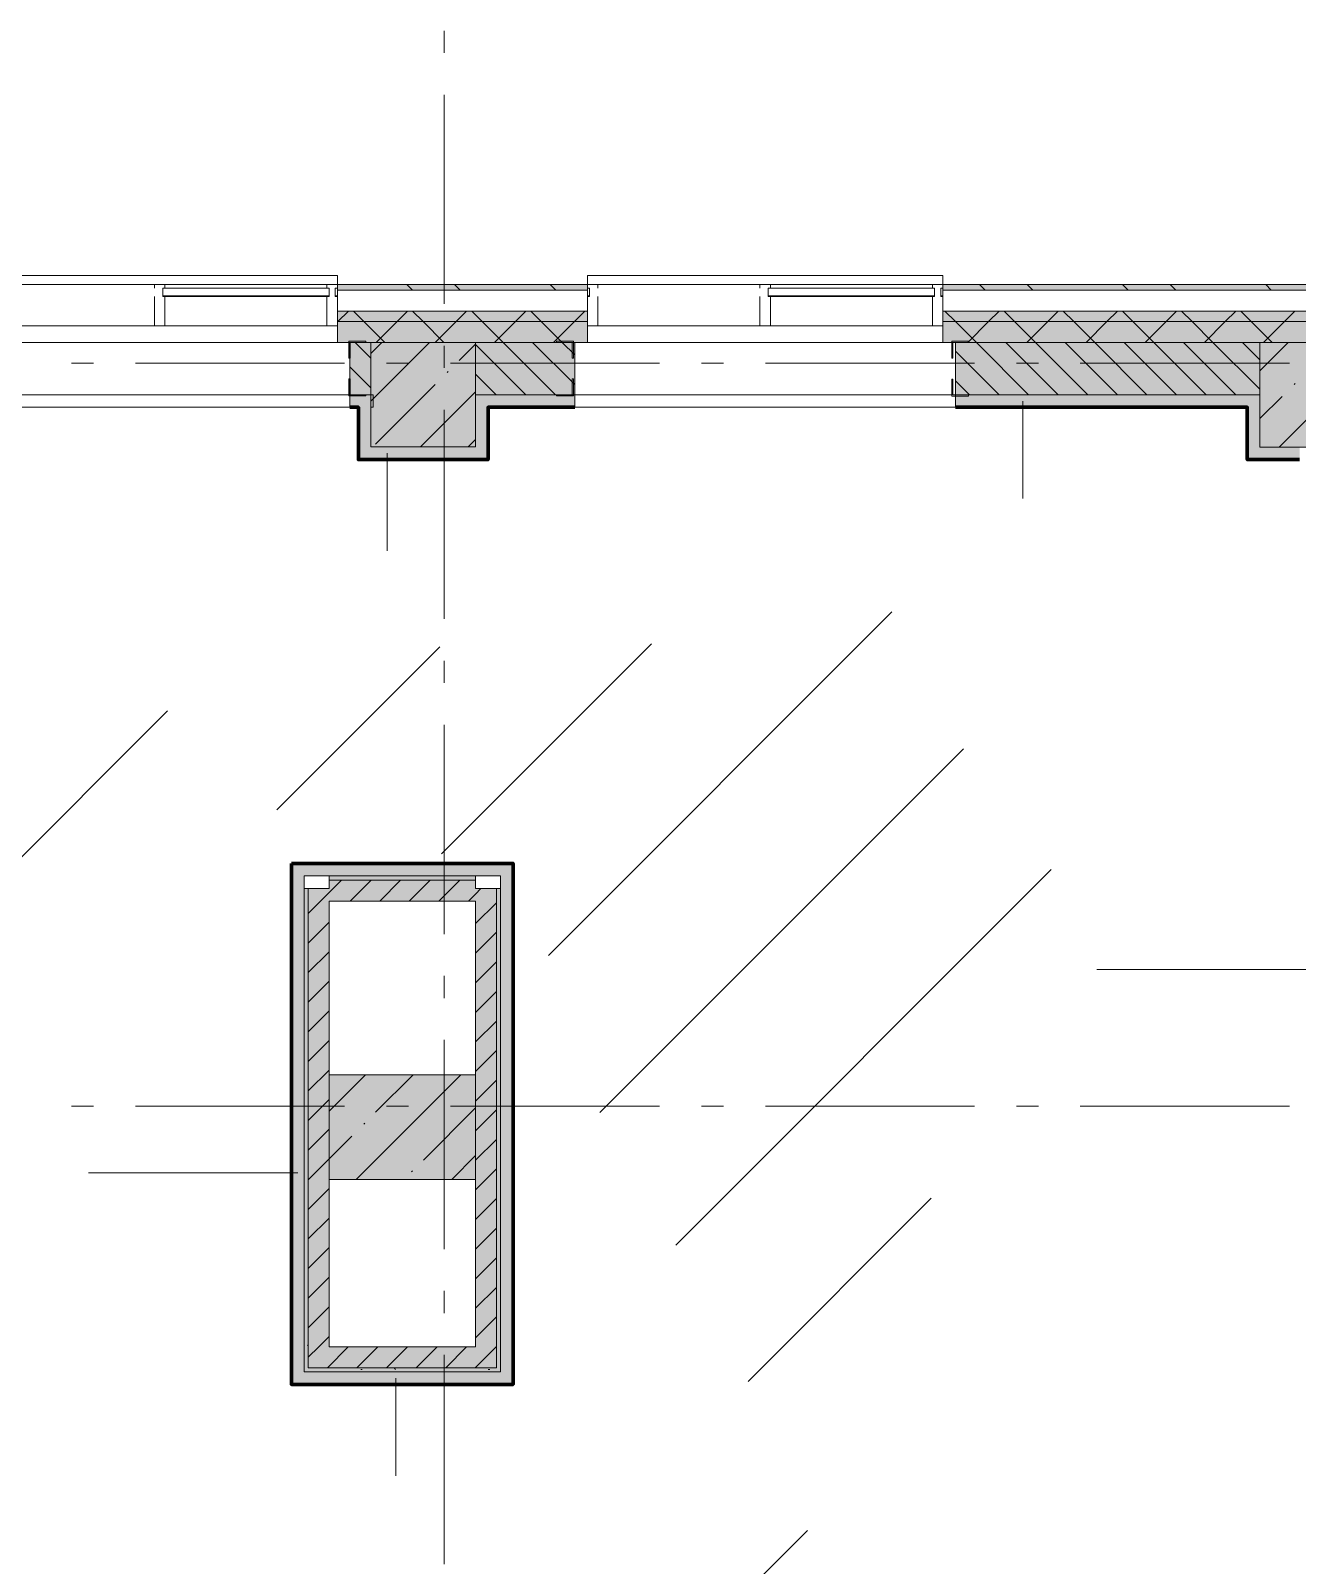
# Model space of a CAD drawing. Header units: millimetres. Extents: x -537608 to 253996, y -217170 to 186033.
# Drawn here: x -227403 to -221347, y 173176 to 180511 of the extents above; entities that cross this region are included whole.
import ezdxf

# ---------------------------------------------------------------- set-up
doc = ezdxf.new("R2010")
doc.units = ezdxf.units.MM
doc.layers.add('16) Лак 1.6м', color=160, linetype='Continuous', lineweight=90)
doc.layers.add('2) окраска коммуникации', color=152, linetype='Continuous', lineweight=30)
doc.layers.add('PDF _Геометрия', color=7, linetype='Continuous')
doc.layers.add('PDF _Сплошная заливка', color=7, linetype='Continuous', true_color=0xffffff)

msp = doc.modelspace()

# ---------------------------------------------------------------- hatches: boundary and pattern name
at = {"layer": '2) окраска коммуникации'}
h = msp.add_hatch(dxfattribs=at)
h.set_pattern_fill('ANSI31', color=5, scale=222)
h.set_pattern_definition([(45, (-258045.5, 58244.4), (-498.4042, 498.4042), [])])
edge = h.paths.add_edge_path()
edge.add_spline(control_points=[(-235816.1191, 159271.232), (-236159.4574, 159033.9082), (-238070.707, 158782.2879), (-238638.1634, 158432.2404), (-238105.9898, 157437.1958), (-235754.1232, 157437.1958), (-234964.4457, 157111.2328), (-232629.7463, 157197.0128), (-230260.7124, 156905.3617), (-229350.8658, 157179.8572), (-227823.0111, 157317.1047), (-227874.2427, 155408.2821), (-228097.4122, 152976.7837), (-227822.7426, 150724.7104), (-228269.0815, 149763.9784), (-227084.5653, 149112.0524), (-225299.2066, 148991.9613), (-224269.1925, 149077.7406), (-223393.6804, 150141.4089), (-223033.1746, 151942.7824), (-223033.1746, 154550.2232), (-224114.1503, 155620.6235), (-222534.7954, 157233.2822), (-223616.3097, 158108.2349), (-222328.7917, 159257.6825), (-224405.9872, 160750.2232), (-223221.471, 161659.5139), (-222637.7958, 162380.0636), (-222998.3466, 163910.6161), (-224371.6993, 165660.5215), (-222551.1261, 167750.2232), (-223117.6326, 168979.9453), (-222465.2915, 170352.4203), (-223735.6423, 171364.6211), (-222688.4609, 172325.3538), (-224215.7041, 173378.4158), (-222584.8491, 174510.7078), (-223546.1958, 175199.8757), (-221881.0047, 176020.4302), (-223048.3552, 176912.5392), (-223134.1899, 177993.3638), (-224026.8692, 177461.5296), (-225297.22, 177718.8682), (-226378.7358, 177221.3459), (-228541.766, 177135.5666), (-230052.4535, 177838.96), (-230103.9537, 176483.6406), (-230103.9537, 175397.7837), (-229211.2743, 175199.8757), (-230121.1209, 173498.5077), (-229039.6066, 172812.2698), (-230258.4573, 170776.7837), (-229761.2561, 169941.1373), (-230774.103, 168425.7837), (-229332.0829, 167750.2232), (-232123.453, 166650.2232), (-233452.141, 167750.2232), (-234104.4836, 166681.5095), (-235855.5078, 167750.2232), (-235443.0905, 165700.2452), (-235100.8307, 164170.835), (-235942.0098, 164546.6834), (-235461.3365, 162982.3976), (-236062.1774, 161973.2927), (-234156.6512, 161458.6141), (-236010.6772, 160206.231), (-235472.7808, 159508.5559), (-235816.1191, 159271.232)], knot_values=[0, 0, 0, 0, 1, 2, 3, 4, 5, 6, 7, 8, 9, 10, 11, 12, 13, 14, 15, 16, 17, 18, 19, 20, 21, 22, 23, 24, 25, 26, 27, 28, 29, 30, 31, 32, 33, 34, 35, 36, 37, 38, 39, 40, 41, 42, 43, 44, 45, 46, 47, 48, 49, 50, 51, 52, 53, 54, 55, 56, 57, 58, 59, 60, 61, 62, 63, 64, 65, 65, 65, 65], degree=3, periodic=0)
edge = h.paths.add_edge_path(flags=16)
edge.add_arc((-231889.6573, 159033.0748), 1468.0305, 125.00000005, 234.99999995, ccw=False)
edge.add_arc((-231607.6582, 161840.8916), 1959.6809, 125.00000005, 234.99999995, ccw=False)
edge.add_arc((-231767.132, 163405.6521), 965.4036, 67.59470151, 177.59470141, ccw=False)
edge.add_arc((-231443.7098, 163069.927), 1229.0586, -22.07713269, 87.92286721, ccw=False)
edge.add_arc((-231143.3293, 161410.3894), 1461.9881, -54.99999995, 54.99999995, ccw=False)
edge.add_arc((-231576.0596, 159327.8343), 1548.9823, -75.15767463, 34.84232527, ccw=False)
edge.add_arc((-231955.4787, 158374.0401), 947.5729, 215.00000005, 324.99999995, ccw=False)
edge = h.paths.add_edge_path(flags=16)
edge.add_arc((-225566.369, 153285.6185), 1536.9915, 125.00000005, 234.99999995, ccw=False)
edge.add_arc((-225538.421, 155843.592), 1585.7174, 125.00000005, 234.99999995, ccw=False)
edge.add_arc((-225137.7183, 159013.7421), 2284.3212, 125.00000005, 234.99999995, ccw=False)
edge.add_arc((-225658.2126, 162012.8119), 1376.867, 125.00000005, 234.99999995, ccw=False)
edge.add_arc((-225574.7307, 164105.3721), 1301.2124, 117.8493612, 227.8493611, ccw=False)
edge.add_arc((-225369.6285, 164519.2026), 1097.085, 27.81836399, 137.81836389, ccw=False)
edge.add_arc((-225613.8121, 163296.7221), 2117.3814, -54.99999995, 54.99999995, ccw=False)
edge.add_arc((-225663.381, 159757.0156), 2203.8023, -54.99999995, 54.99999995, ccw=False)
edge.add_arc((-225163.6815, 156860.1623), 1332.6027, -54.99999995, 54.99999995, ccw=False)
edge.add_arc((-225407.0732, 154329.3545), 1756.9432, -54.99999995, 54.99999995, ccw=False)
edge.add_arc((-225725.9779, 153175.5991), 1357.0078, 237.85706584, 347.85706574, ccw=False)
edge = h.paths.add_edge_path(flags=16)
edge.add_arc((-226395.9174, 168135.9149), 1371.9136, 125.00000005, 234.99999995, ccw=False)
edge.add_arc((-226384.8551, 170399.3253), 1391.2002, 125.00000005, 234.99999995, ccw=False)
edge.add_arc((-226325.4529, 172763.3694), 1494.7648, 125.00000005, 234.99999995, ccw=False)
edge.add_arc((-225896.8545, 175145.79), 1730.4953, 112.00238998, 222.00238988, ccw=False)
edge.add_arc((-226212.3841, 175253.0022), 1533.7869, -7.46862395, 102.53137595, ccw=False)
edge.add_arc((-225760.6269, 173526.9207), 1863.7748, -54.99999995, 54.99999995, ccw=False)
edge.add_arc((-225829.2376, 170375.5045), 1983.3939, -54.99999995, 54.99999995, ccw=False)
edge.add_arc((-225610.4468, 168098.6002), 1126.7789, -74.63234793, 35.36765197, ccw=False)
edge.add_arc((-226247.326, 167667.1454), 1142.021, 215.00000005, 324.99999995, ccw=False)
at = {"layer": 'PDF _Сплошная заливка', "transparency": 33554559}
h = msp.add_hatch(color=256, dxfattribs=at)
h.paths.add_polyline_path([(-213026.1966, 179270.9029), (-212999.1964, 179270.9029), (-212999.1964, 179297.9009), (-219902.1951, 179297.9009), (-219902.1951, 179270.9029), (-213238.0699, 179270.9029)], flags=0)
h.paths.add_polyline_path([(-224741.5329, 179270.9029), (-224741.5329, 179297.9009), (-225936.532, 179297.9009), (-225936.532, 179270.9029), (-224926.2392, 179270.9029)], flags=0)
h.paths.add_polyline_path([(-220752.1962, 179270.9029), (-220752.1962, 179297.9009), (-223041.5329, 179297.9009), (-223041.5329, 179270.9029), (-221586.7628, 179270.9029)], flags=0)
h.paths.add_polyline_path([(-228265.7155, 179270.9029), (-227636.5321, 179270.9029), (-227636.5321, 179297.9009), (-228831.5332, 179297.9009), (-228831.5332, 179270.9029)], flags=0)
h.paths.add_polyline_path([(-230531.5312, 179270.9029), (-230531.5312, 179297.9009), (-231726.5323, 179297.9009), (-231726.5323, 179270.9029), (-231605.1918, 179270.9029)], flags=0)
h.paths.add_polyline_path([(-234109.8002, 179270.9029), (-233426.5324, 179270.9029), (-233426.5324, 179297.9009), (-234621.5314, 179297.9009), (-234621.5314, 179270.9029)], flags=0)
h.paths.add_polyline_path([(-236321.5315, 179270.9029), (-236321.5315, 179297.9009), (-237516.5305, 179297.9009), (-237516.5305, 179270.9029), (-236614.4085, 179270.9029)], flags=0)
h.paths.add_polyline_path([(-239216.5305, 179270.9029), (-239216.5305, 179297.9009), (-242926.19, 179297.9009), (-242926.19, 179270.9029), (-239953.8848, 179270.9029)], flags=0)
h.paths.add_polyline_path([(-245926.1886, 179270.9029), (-244626.1922, 179270.9029), (-244626.1922, 179297.9009), (-245926.1886, 179297.9009)], flags=0)
h.paths.add_polyline_path([(-248302.5757, 179270.9029), (-247626.1909, 179270.9029), (-247626.1909, 179297.9009), (-248926.1873, 179297.9009), (-248926.1873, 179270.9029)], flags=0)
h.paths.add_polyline_path([(-251926.1902, 179270.9029), (-250626.1895, 179270.9029), (-250626.1895, 179297.9009), (-251926.1902, 179297.9009)], flags=0)
h.paths.add_polyline_path([(-256651.2687, 179270.9029), (-256626.1868, 179270.9029), (-256626.1868, 179297.9009), (-257926.1874, 179297.9009), (-257926.1874, 179270.9029)], flags=0)
h.paths.add_polyline_path([(-254926.1888, 179270.9029), (-253626.1881, 179270.9029), (-253626.1881, 179297.9009), (-254926.1888, 179297.9009)], flags=0)
h.paths.add_polyline_path([(-264476.1869, 179270.9029), (-262626.1883, 179270.9029), (-262626.1883, 179297.9009), (-264576.1872, 179297.9009), (-264576.1872, 179270.9029)], flags=0)
h.paths.add_polyline_path([(-259626.1854, 179270.9029), (-259626.1854, 179297.9009), (-260926.1861, 179297.9009), (-260926.1861, 179270.9029), (-259990.745, 179270.9029)], flags=0)
h = msp.add_hatch(color=256, dxfattribs=at)
h.paths.add_polyline_path([(-213176.1955, 179120.9023), (-213126.1959, 179120.9023), (-213126.1959, 179170.9025), (-219902.1951, 179170.9025), (-219902.1951, 179120.9023), (-213238.0699, 179120.9023)], flags=0)
h.paths.add_polyline_path([(-223041.5329, 179120.9023), (-220752.1962, 179120.9023), (-220752.1962, 179170.9025), (-223041.5329, 179170.9025)], flags=0)
h.paths.add_polyline_path([(-224741.5329, 179120.9023), (-224741.5329, 179170.9025), (-225936.532, 179170.9025), (-225936.532, 179120.9023), (-224926.2392, 179120.9023)], flags=0)
h.paths.add_polyline_path([(-228265.7155, 179120.9023), (-227636.5321, 179120.9023), (-227636.5321, 179170.9025), (-228831.5332, 179170.9025), (-228831.5332, 179120.9023)], flags=0)
h.paths.add_polyline_path([(-234109.8002, 179120.9023), (-233426.5324, 179120.9023), (-233426.5324, 179170.9025), (-234621.5314, 179170.9025), (-234621.5314, 179120.9023)], flags=0)
h.paths.add_polyline_path([(-231605.1918, 179120.9023), (-230531.5312, 179120.9023), (-230531.5312, 179170.9025), (-231726.5323, 179170.9025), (-231726.5323, 179120.9023)], flags=0)
h.paths.add_polyline_path([(-236321.5315, 179120.9023), (-236321.5315, 179170.9025), (-237516.5305, 179170.9025), (-237516.5305, 179120.9023), (-236614.4085, 179120.9023)], flags=0)
h.paths.add_polyline_path([(-239216.5305, 179120.9023), (-239216.5305, 179170.9025), (-242926.19, 179170.9025), (-242926.19, 179120.9023), (-239953.8848, 179120.9023)], flags=0)
h.paths.add_polyline_path([(-248926.1873, 179120.9023), (-247626.1909, 179120.9023), (-247626.1909, 179170.9025), (-248926.1873, 179170.9025)], flags=0)
h.paths.add_polyline_path([(-244626.1922, 179120.9023), (-244626.1922, 179170.9025), (-245926.1886, 179170.9025), (-245926.1886, 179120.9023), (-244963.0993, 179120.9023)], flags=0)
h.paths.add_polyline_path([(-250626.1895, 179120.9023), (-250626.1895, 179170.9025), (-251926.1902, 179170.9025), (-251926.1902, 179120.9023), (-251642.052, 179120.9023)], flags=0)
h.paths.add_polyline_path([(-254926.1888, 179120.9023), (-253626.1881, 179120.9023), (-253626.1881, 179170.9025), (-254926.1888, 179170.9025)], flags=0)
h.paths.add_polyline_path([(-256626.1868, 179120.9023), (-256626.1868, 179170.9025), (-257926.1874, 179170.9025), (-257926.1874, 179120.9023), (-256651.2687, 179120.9023)], flags=0)
h.paths.add_polyline_path([(-259626.1854, 179120.9023), (-259626.1854, 179170.9025), (-260926.1861, 179170.9025), (-260926.1861, 179120.9023), (-259990.745, 179120.9023)], flags=0)
h.paths.add_polyline_path([(-263330.2213, 179120.9023), (-262626.1883, 179120.9023), (-262626.1883, 179170.9025), (-264426.1867, 179170.9025), (-264426.1867, 179120.9023), (-264326.1863, 179120.9023)], flags=0)
h = msp.add_hatch(color=256, dxfattribs=at)
h.paths.add_polyline_path([(-213176.1955, 179020.9019), (-213176.1955, 179120.9023), (-219902.1951, 179120.9023), (-219902.1951, 179020.9019), (-213238.0699, 179020.9019)], flags=0)
h.paths.add_polyline_path([(-220752.1962, 179020.9019), (-220752.1962, 179120.9023), (-223041.5329, 179120.9023), (-223041.5329, 179020.9019), (-221026.1962, 179020.9019)], flags=0)
h.paths.add_polyline_path([(-225936.532, 179020.9019), (-224741.5329, 179020.9019), (-224741.5329, 179120.9023), (-225936.532, 179120.9023)], flags=0)
h.paths.add_polyline_path([(-228831.5332, 179020.9019), (-227636.5321, 179020.9019), (-227636.5321, 179120.9023), (-228831.5332, 179120.9023)], flags=0)
h.paths.add_polyline_path([(-230531.5312, 179020.9019), (-230531.5312, 179120.9023), (-231726.5323, 179120.9023), (-231726.5323, 179020.9019), (-231605.1918, 179020.9019)], flags=0)
h.paths.add_polyline_path([(-234621.5314, 179020.9019), (-233426.5324, 179020.9019), (-233426.5324, 179120.9023), (-234621.5314, 179120.9023)], flags=0)
h.paths.add_polyline_path([(-236321.5315, 179020.9019), (-236321.5315, 179120.9023), (-237516.5305, 179120.9023), (-237516.5305, 179020.9019), (-236614.4085, 179020.9019)], flags=0)
h.paths.add_polyline_path([(-239216.5305, 179020.9019), (-239216.5305, 179120.9023), (-242926.19, 179120.9023), (-242926.19, 179020.9019), (-239953.8848, 179020.9019)], flags=0)
h.paths.add_polyline_path([(-244626.1922, 179020.9019), (-244626.1922, 179120.9023), (-245926.1886, 179120.9023), (-245926.1886, 179020.9019), (-244963.0993, 179020.9019)], flags=0)
h.paths.add_polyline_path([(-247626.1909, 179020.9019), (-247626.1909, 179120.9023), (-248926.1873, 179120.9023), (-248926.1873, 179020.9019), (-248302.5757, 179020.9019)], flags=0)
h.paths.add_polyline_path([(-250626.1895, 179020.9019), (-250626.1895, 179120.9023), (-251926.1902, 179120.9023), (-251926.1902, 179020.9019), (-251642.052, 179020.9019)], flags=0)
h.paths.add_polyline_path([(-253626.1881, 179020.9019), (-253626.1881, 179120.9023), (-254926.1888, 179120.9023), (-254926.1888, 179020.9019)], flags=0)
h.paths.add_polyline_path([(-256651.2687, 179020.9019), (-256626.1868, 179020.9019), (-256626.1868, 179120.9023), (-257926.1874, 179120.9023), (-257926.1874, 179020.9019)], flags=0)
h.paths.add_polyline_path([(-259990.745, 179020.9019), (-259626.1854, 179020.9019), (-259626.1854, 179120.9023), (-260926.1861, 179120.9023), (-260926.1861, 179020.9019)], flags=0)
h.paths.add_polyline_path([(-263330.2213, 179020.9019), (-262626.1883, 179020.9019), (-262626.1883, 179120.9023), (-264326.1863, 179120.9023), (-264326.1863, 179021.2507), (-263526.1875, 179020.9019)], flags=0)
h = msp.add_hatch(color=256, dxfattribs=at)
h.paths.add_polyline_path([(-221586.7628, 178770.901), (-221526.1959, 178770.901), (-221526.1959, 179020.9019), (-222981.5344, 179020.9019), (-222981.5344, 178770.901)], flags=0)
h.paths.add_polyline_path([(-225876.5335, 178770.901), (-225776.1929, 178770.901), (-225776.1929, 179020.9019), (-225876.5335, 179020.9019), (-225876.5335, 178946.9135)], flags=0)
h.paths.add_polyline_path([(-225276.1932, 178770.901), (-224801.5336, 178770.901), (-224801.5336, 179020.9019), (-225276.1932, 179020.9019), (-225276.1932, 178946.9135)], flags=0)
h.paths.add_polyline_path([(-227696.5328, 178770.901), (-227696.5328, 179020.9019), (-228771.5326, 179020.9019), (-228771.5326, 178770.901), (-228265.7155, 178770.901)], flags=0)
h.paths.add_polyline_path([(-230770.3238, 178770.901), (-230591.5318, 178770.901), (-230591.5318, 179020.9019), (-231126.192, 179020.9019), (-231126.192, 178770.901), (-231066.1935, 178770.901)], flags=0)
h.paths.add_polyline_path([(-233486.5309, 178770.901), (-233486.5309, 179020.9019), (-234561.5307, 179020.9019), (-234561.5307, 178770.901)], flags=0)
h.paths.add_polyline_path([(-231666.5316, 178770.901), (-231626.1917, 178770.901), (-231626.1917, 179020.9019), (-231666.5316, 179020.9019), (-231666.5316, 178946.9135)], flags=0)
h.paths.add_polyline_path([(-237456.5298, 178770.901), (-237026.191, 178770.901), (-237026.191, 179020.9019), (-237456.5298, 179020.9019), (-237456.5298, 178946.9135)], flags=0)
h.paths.add_polyline_path([(-236466.1927, 178770.901), (-236381.53, 178770.901), (-236381.53, 179020.9019), (-236526.1913, 179020.9019), (-236526.1913, 178770.901)], flags=0)
for points in [[(-221526.1959, 178520.9043), (-221284.1954, 178520.9043), (-221284.1954, 178526.2523), (-221276.195, 178526.2523), (-221276.195, 178521.2488), (-221026.1962, 178521.2488), (-221026.1962, 179020.9019), (-221526.1959, 179020.9019), (-221526.1959, 178654.1894)], [(-226076.1941, 174220.905), (-225976.1937, 174220.905), (-225976.1937, 176410.9022), (-226076.1941, 176410.9022), (-226076.1941, 174699.218)], [(-225976.1937, 176350.9037), (-225276.1932, 176350.9037), (-225276.1932, 176450.9041), (-225976.1937, 176450.9041), (-225976.1937, 176410.9022)], [(-225276.1932, 174120.9046), (-225176.1927, 174120.9046), (-225176.1927, 176410.9022), (-225276.1932, 176410.9022), (-225276.1932, 174220.905)]]:
    msp.add_hatch(color=256, dxfattribs=at).paths.add_polyline_path(points)
at = {"layer": 'PDF _Сплошная заливка', "true_color": 0xff7d7d, "transparency": 33554559}
h = msp.add_hatch(color=11, dxfattribs=at)
h.paths.add_polyline_path([(-225876.5335, 178710.9024), (-225766.1946, 178710.9024), (-225766.1946, 178770.901), (-225876.5335, 178770.901)], flags=0)
h.paths.add_polyline_path([(-227696.5328, 178710.9024), (-227696.5328, 178770.901), (-228771.5326, 178770.901), (-228771.5326, 178710.9024), (-228265.7155, 178710.9024)], flags=0)
h.paths.add_polyline_path([(-230591.5318, 178710.9024), (-230591.5318, 178770.901), (-231066.1935, 178770.901), (-231066.1935, 178710.9024), (-230770.3238, 178710.9024)], flags=0)
h = msp.add_hatch(color=11, dxfattribs=at)
h.paths.add_polyline_path([(-221526.1959, 178710.9024), (-221526.1959, 178770.901), (-222981.5344, 178770.901), (-222981.5344, 178710.9024), (-221586.1944, 178710.9024)], flags=0)
h.paths.add_polyline_path([(-224801.5336, 178710.9024), (-224801.5336, 178770.901), (-225216.1946, 178770.901), (-225216.1946, 178710.9024), (-224926.2392, 178710.9024)], flags=0)
for points in [[(-226156.1935, 174040.9051), (-226096.1929, 174040.9051), (-226096.1929, 176530.9035), (-226156.1935, 176530.9035), (-226156.1935, 174699.218)], [(-225156.194, 174100.9037), (-225096.1933, 174100.9037), (-225096.1933, 176530.9035), (-225156.194, 176530.9035), (-225156.194, 174699.218)]]:
    msp.add_hatch(color=11, dxfattribs=at).paths.add_polyline_path(points)

# ---------------------------------------------------------------- linework, layer by layer
at = {"layer": '16) Лак 1.6м'}
for points in [[(-224801.5336, 178710.9024), (-225216.1946, 178710.9024), (-225216.1946, 178461.2503), (-225836.1936, 178461.2503), (-225836.1936, 178710.9024), (-225876.5335, 178710.9024)], [(-221336.1957, 178460.9015), (-221586.1944, 178460.9015), (-221586.1944, 178710.9024), (-222981.5344, 178710.9024)]]:
    msp.add_lwpolyline(points, dxfattribs=at)
msp.add_lwpolyline([(-226156.1935, 176530.9035), (-225096.1933, 176530.9035), (-225096.1933, 174040.9051), (-226156.1935, 174040.9051)], close=True, dxfattribs=at)
at = {"layer": 'PDF _Геометрия', "color": 253, "lineweight": 9, "true_color": 0xaaaaaa}
for p, q in [((-225426.1938, 180510.8276), (-225426.1938, 180404.9927)), ((-225426.1938, 180204.9919), (-225426.1938, 179204.9924)), ((-227636.5321, 179340.904), (-225936.532, 179340.904)), ((-225936.532, 179340.904), (-225936.532, 179297.9009)), ((-224741.5329, 179297.9009), (-224741.5329, 179340.904)), ((-224741.5329, 179340.904), (-223041.5329, 179340.904)), ((-223041.5329, 179340.904), (-223041.5329, 179297.9009)), ((-226771.5335, 179242.9016), (-225976.5338, 179242.9016)), ((-225986.5322, 179240.9036), (-226761.533, 179240.9036)), ((-225946.5325, 179242.9016), (-225936.532, 179242.9016)), ((-224741.5329, 179242.9016), (-224731.5325, 179242.9016)), ((-223876.5322, 179242.9016), (-223081.5348, 179242.9016)), ((-223091.5331, 179240.9036), (-223866.5339, 179240.9036)), ((-223051.5333, 179242.9016), (-223041.5329, 179242.9016)), ((-225426.1938, 179004.9916), (-225426.1938, 178899.161)), ((-227102.1238, 178921.2504), (-227207.9565, 178921.2504)), ((-225902.1235, 178921.2504), (-226902.123, 178921.2504)), ((-225596.2899, 178921.2504), (-225702.1248, 178921.2504)), ((-224396.2897, 178921.2504), (-225396.2914, 178921.2504)), ((-224090.4583, 178921.2504), (-224196.291, 178921.2504)), ((-222890.458, 178921.2504), (-223890.4576, 178921.2504)), ((-222584.6245, 178921.2504), (-222690.4572, 178921.2504)), ((-221384.6242, 178921.2504), (-222384.6259, 178921.2504)), ((-225426.1938, 178699.1602), (-225426.1938, 177699.1607)), ((-225426.1938, 177499.16), (-225426.1938, 177393.3251)), ((-225426.1938, 177193.3286), (-225426.1938, 176193.329)), ((-225426.1938, 175993.3283), (-225426.1938, 175887.4934)), ((-225426.1938, 175687.4926), (-225426.1938, 174687.493)), ((-227207.9565, 175370.9051), (-227102.1238, 175370.9051)), ((-226902.123, 175370.9051), (-225902.1235, 175370.9051)), ((-225702.1248, 175370.9051), (-225596.2899, 175370.9051)), ((-225396.2914, 175370.9051), (-224396.2897, 175370.9051)), ((-224196.291, 175370.9051), (-224090.4583, 175370.9051)), ((-223890.4576, 175370.9051), (-222890.458, 175370.9051)), ((-222690.4572, 175370.9051), (-222584.6245, 175370.9051)), ((-222384.6259, 175370.9051), (-221384.6242, 175370.9051)), ((-225426.1938, 174487.4923), (-225426.1938, 174381.6617)), ((-225426.1938, 174181.6609), (-225426.1938, 173181.6614))]:
    msp.add_line(p, q, dxfattribs=at)
at = {"layer": 'PDF _Геометрия', "lineweight": 9}
for p, q in [((-227586.5319, 179297.9009), (-226811.5332, 179297.9009)), ((-226761.533, 179297.9009), (-226811.5332, 179297.9009)), ((-226811.5332, 179297.9009), (-226811.5332, 179280.9012)), ((-226771.5335, 179240.9036), (-226771.5335, 179280.9012)), ((-226771.5335, 179280.9012), (-226761.533, 179280.9012)), ((-226761.533, 179297.9009), (-225986.5322, 179297.9009)), ((-226761.533, 179280.9012), (-226761.533, 179297.9009)), ((-226761.533, 179280.9012), (-225986.5322, 179280.9012)), ((-225936.532, 179297.9009), (-225986.5322, 179297.9009)), ((-225986.5322, 179297.9009), (-225986.5322, 179280.9012)), ((-225986.5322, 179280.9012), (-225976.5338, 179280.9012)), ((-225976.5338, 179280.9012), (-225976.5338, 179240.9036)), ((-225946.5325, 179240.9036), (-225946.5325, 179280.9012)), ((-225946.5325, 179280.9012), (-225936.532, 179280.9012)), ((-224741.5329, 179297.9009), (-225936.532, 179297.9009)), ((-225936.532, 179297.9009), (-225936.532, 179270.9029)), ((-225936.532, 179280.9012), (-225936.532, 179297.9009)), ((-225936.532, 179270.9029), (-225936.532, 179170.9025)), ((-224741.5329, 179270.9029), (-225936.532, 179270.9029)), ((-224741.5329, 179270.9029), (-224741.5329, 179297.9009)), ((-224691.5328, 179297.9009), (-224741.5329, 179297.9009)), ((-224741.5329, 179297.9009), (-224741.5329, 179280.9012)), ((-224741.5329, 179280.9012), (-224731.5325, 179280.9012)), ((-224741.5329, 179170.9025), (-224741.5329, 179270.9029)), ((-224731.5325, 179280.9012), (-224731.5325, 179240.9036)), ((-224691.5328, 179280.9012), (-224691.5328, 179297.9009)), ((-224691.5328, 179297.9009), (-223916.5341, 179297.9009)), ((-223866.5339, 179297.9009), (-223916.5341, 179297.9009)), ((-223916.5341, 179297.9009), (-223916.5341, 179280.9012)), ((-223876.5322, 179240.9036), (-223876.5322, 179280.9012)), ((-223876.5322, 179280.9012), (-223866.5339, 179280.9012)), ((-223866.5339, 179297.9009), (-223091.5331, 179297.9009)), ((-223866.5339, 179280.9012), (-223866.5339, 179297.9009)), ((-223866.5339, 179280.9012), (-223091.5331, 179280.9012)), ((-223041.5329, 179297.9009), (-223091.5331, 179297.9009)), ((-223091.5331, 179297.9009), (-223091.5331, 179280.9012)), ((-223091.5331, 179280.9012), (-223081.5348, 179280.9012)), ((-223081.5348, 179280.9012), (-223081.5348, 179240.9036)), ((-223051.5333, 179240.9036), (-223051.5333, 179280.9012)), ((-223051.5333, 179280.9012), (-223041.5329, 179280.9012)), ((-223041.5329, 179280.9012), (-223041.5329, 179297.9009)), ((-220752.1962, 179297.9009), (-223041.5329, 179297.9009)), ((-223041.5329, 179297.9009), (-223041.5329, 179270.9029)), ((-220752.1962, 179270.9029), (-223041.5329, 179270.9029)), ((-223041.5329, 179270.9029), (-223041.5329, 179170.9025)), ((-226811.5332, 179240.9036), (-226811.5332, 179100.9014)), ((-226761.533, 179240.9036), (-226771.5335, 179240.9036)), ((-226761.533, 179100.9014), (-226761.533, 179240.9036)), ((-225976.5338, 179240.9036), (-225986.5322, 179240.9036)), ((-225986.5322, 179240.9036), (-225986.5322, 179100.9014)), ((-225936.532, 179240.9036), (-225946.5325, 179240.9036)), ((-225936.532, 179100.9014), (-225936.532, 179240.9036)), ((-224731.5325, 179240.9036), (-224741.5329, 179240.9036)), ((-224741.5329, 179240.9036), (-224741.5329, 179100.9014)), ((-224691.5328, 179100.9014), (-224691.5328, 179240.9036)), ((-223916.5341, 179240.9036), (-223916.5341, 179100.9014)), ((-223866.5339, 179240.9036), (-223876.5322, 179240.9036)), ((-223866.5339, 179100.9014), (-223866.5339, 179240.9036)), ((-223081.5348, 179240.9036), (-223091.5331, 179240.9036)), ((-223091.5331, 179240.9036), (-223091.5331, 179100.9014)), ((-223041.5329, 179240.9036), (-223051.5333, 179240.9036)), ((-223041.5329, 179100.9014), (-223041.5329, 179240.9036)), ((-225936.532, 179170.9025), (-225936.532, 179120.9023)), ((-224741.5329, 179170.9025), (-225936.532, 179170.9025)), ((-225936.532, 179118.5987), (-225934.2283, 179120.9023)), ((-225936.532, 179120.9023), (-225936.532, 179020.9019)), ((-224741.5329, 179120.9023), (-225936.532, 179120.9023)), ((-225934.2283, 179120.9023), (-225884.2303, 179170.9025)), ((-225810.0912, 179120.9023), (-225860.0914, 179170.9025)), ((-225710.0929, 179020.9019), (-225810.0912, 179120.9023)), ((-225751.3866, 179020.9019), (-225651.3862, 179120.9023)), ((-225651.3862, 179120.9023), (-225601.386, 179170.9025)), ((-225527.2491, 179120.9023), (-225577.2493, 179170.9025)), ((-225427.2487, 179020.9019), (-225527.2491, 179120.9023)), ((-225468.5445, 179020.9019), (-225368.5441, 179120.9023)), ((-225368.5441, 179120.9023), (-225318.5439, 179170.9025)), ((-225244.4069, 179120.9023), (-225294.4072, 179170.9025)), ((-225144.4066, 179020.9019), (-225244.4069, 179120.9023)), ((-225185.7023, 179020.9019), (-225085.702, 179120.9023)), ((-225085.702, 179120.9023), (-225035.7018, 179170.9025)), ((-224961.5648, 179120.9023), (-225011.5629, 179170.9025)), ((-224861.5644, 179020.9019), (-224961.5648, 179120.9023)), ((-224902.8581, 179020.9019), (-224802.8577, 179120.9023)), ((-224802.8577, 179120.9023), (-224752.8596, 179170.9025)), ((-224741.5329, 179120.9023), (-224741.5329, 179170.9025)), ((-224741.5329, 179020.9019), (-224741.5329, 179120.9023)), ((-220752.1962, 179170.9025), (-223041.5329, 179170.9025)), ((-223041.5329, 179170.9025), (-223041.5329, 179120.9023)), ((-220752.1962, 179120.9023), (-223041.5329, 179120.9023)), ((-223041.5329, 179120.9023), (-223041.5329, 179020.9019)), ((-222981.6657, 179120.9023), (-223031.6659, 179170.9025)), ((-222881.6653, 179020.9019), (-222981.6657, 179120.9023)), ((-222922.9611, 179020.9019), (-222822.9608, 179120.9023)), ((-222822.9608, 179120.9023), (-222772.9605, 179170.9025)), ((-222698.8236, 179120.9023), (-222748.8238, 179170.9025)), ((-222598.8232, 179020.9019), (-222698.8236, 179120.9023)), ((-222640.119, 179020.9019), (-222540.1186, 179120.9023)), ((-222540.1186, 179120.9023), (-222490.1184, 179170.9025)), ((-222415.9815, 179120.9023), (-222465.9795, 179170.9025)), ((-222315.9811, 179020.9019), (-222415.9815, 179120.9023)), ((-222357.2748, 179020.9019), (-222257.2743, 179120.9023)), ((-222257.2743, 179120.9023), (-222207.2763, 179170.9025)), ((-222133.1372, 179120.9023), (-222183.1374, 179170.9025)), ((-222033.1368, 179020.9019), (-222133.1372, 179120.9023)), ((-222074.4327, 179020.9019), (-221974.4322, 179120.9023)), ((-221974.4322, 179120.9023), (-221924.4321, 179170.9025)), ((-221850.2951, 179120.9023), (-221900.2953, 179170.9025)), ((-221750.2947, 179020.9019), (-221850.2951, 179120.9023)), ((-221791.5905, 179020.9019), (-221691.5902, 179120.9023)), ((-221691.5902, 179120.9023), (-221641.59, 179170.9025)), ((-221567.453, 179120.9023), (-221617.4532, 179170.9025)), ((-221467.4526, 179020.9019), (-221567.453, 179120.9023)), ((-221508.7484, 179020.9019), (-221408.748, 179120.9023)), ((-221408.748, 179120.9023), (-221358.7478, 179170.9025)), ((-227586.5319, 179100.9014), (-226811.5332, 179100.9014)), ((-226811.5332, 179100.9014), (-226761.533, 179100.9014)), ((-226761.533, 179100.9014), (-225986.5322, 179100.9014)), ((-225986.5322, 179100.9014), (-225936.532, 179100.9014)), ((-224741.5329, 179100.9014), (-224691.5328, 179100.9014)), ((-224691.5328, 179100.9014), (-223916.5341, 179100.9014)), ((-223916.5341, 179100.9014), (-223866.5339, 179100.9014)), ((-223866.5339, 179100.9014), (-223091.5331, 179100.9014)), ((-223091.5331, 179100.9014), (-223041.5329, 179100.9014)), ((-225936.532, 179020.9019), (-227636.5321, 179020.9019)), ((-227636.5321, 179020.9019), (-225936.532, 179020.9019)), ((-225936.532, 179020.9019), (-224741.5329, 179020.9019)), ((-225776.1929, 179020.9019), (-225876.5335, 179020.9019)), ((-225876.5335, 179020.9019), (-225876.5335, 178770.901)), ((-225776.1929, 178945.583), (-225851.514, 179020.9019)), ((-225776.1929, 178740.6305), (-225495.5748, 179021.2507)), ((-225776.1929, 178968.7315), (-225723.6738, 179021.2507)), ((-225276.1932, 179021.2507), (-225776.1929, 179021.2507)), ((-225776.1929, 179021.2507), (-225776.1929, 179020.9019)), ((-225776.1929, 179020.9019), (-225776.1929, 178770.901)), ((-225776.1929, 178770.901), (-225776.1929, 179020.9019)), ((-225354.5542, 178934.1723), (-225276.1932, 179012.5356)), ((-225276.1932, 179020.9019), (-225276.1932, 179021.2507)), ((-225276.1932, 178770.901), (-225276.1932, 179020.9019)), ((-224801.5336, 179020.9019), (-225276.1932, 179020.9019)), ((-225276.1932, 179020.9019), (-225276.1932, 178770.901)), ((-225035.8288, 178770.901), (-225276.1932, 179011.2696)), ((-224894.4056, 178770.901), (-225144.4066, 179020.9019)), ((-224801.5336, 178819.45), (-225002.9855, 179020.9019)), ((-224801.5336, 178960.8733), (-224861.5644, 179020.9019)), ((-224801.5336, 178770.901), (-224801.5336, 179020.9019)), ((-223041.5329, 179020.9019), (-224741.5329, 179020.9019)), ((-224741.5329, 179020.9019), (-223041.5329, 179020.9019)), ((-223041.5329, 179020.9019), (-221526.1959, 179020.9019)), ((-221526.1959, 179020.9019), (-222981.5344, 179020.9019)), ((-222981.5344, 179020.9019), (-222981.5344, 178770.901)), ((-222773.0876, 178770.901), (-222981.5344, 178979.3499)), ((-222631.6665, 178770.901), (-222881.6653, 179020.9019)), ((-222490.2454, 178770.901), (-222740.2443, 179020.9019)), ((-222348.8223, 178770.901), (-222598.8232, 179020.9019)), ((-222207.4012, 178770.901), (-222457.4022, 179020.9019)), ((-222065.9802, 178770.901), (-222315.9811, 179020.9019)), ((-221924.5591, 178770.901), (-222174.5601, 179020.9019)), ((-221783.138, 178770.901), (-222033.1368, 179020.9019)), ((-221641.717, 178770.901), (-221891.7158, 179020.9019)), ((-221526.1959, 178796.801), (-221750.2947, 179020.9019)), ((-221526.1959, 178938.2242), (-221608.8736, 179020.9019)), ((-221526.1959, 178884.8611), (-221390.1508, 179020.9019)), ((-221026.1962, 179020.9019), (-221526.1959, 179020.9019)), ((-221526.1959, 179020.9019), (-221526.1959, 178520.9043)), ((-225776.1929, 178804.1598), (-225876.5335, 178904.5004)), ((-221433.9548, 178520.9043), (-221026.1962, 178928.6608)), ((-225753.7269, 178535.0019), (-225468.6047, 178820.1218)), ((-225411.5795, 178877.1493), (-225406.8386, 178881.89)), ((-225177.2498, 178770.901), (-225276.1932, 178869.8464)), ((-222914.5086, 178770.901), (-222981.5344, 178837.9267)), ((-221362.832, 178820.1218), (-221358.0912, 178824.8626)), ((-225882.1936, 178770.901), (-227690.1944, 178770.901)), ((-227690.1944, 178770.901), (-225882.1936, 178770.901)), ((-225876.5335, 178770.901), (-225776.1929, 178770.901)), ((-225776.1929, 178770.901), (-225876.5335, 178770.901)), ((-225876.5335, 178770.901), (-225876.5335, 178710.9024)), ((-225776.1929, 178770.901), (-225776.1929, 178521.2488)), ((-225766.1946, 178770.901), (-225776.1929, 178770.901)), ((-225766.1946, 178710.9024), (-225766.1946, 178770.901)), ((-225539.3788, 178521.2488), (-225276.1932, 178784.4345)), ((-225276.1932, 178521.2488), (-225276.1932, 178770.901)), ((-225276.1932, 178770.901), (-225216.1946, 178770.901)), ((-225216.1946, 178770.901), (-225276.1932, 178770.901)), ((-225276.1932, 178770.901), (-225276.1932, 178521.2488)), ((-225216.1946, 178770.901), (-224801.5336, 178770.901)), ((-224801.5336, 178770.901), (-225216.1946, 178770.901)), ((-224801.5336, 178710.9024), (-224801.5336, 178770.901)), ((-224801.5336, 178770.901), (-222999.4943, 178770.901)), ((-222999.4943, 178770.901), (-224801.5336, 178770.901)), ((-222981.5344, 178770.901), (-221526.1959, 178770.901)), ((-221526.1959, 178770.901), (-222981.5344, 178770.901)), ((-222981.5344, 178770.901), (-222981.5344, 178710.9024)), ((-222659.558, 178740.9017), (-222659.558, 178274.7528)), ((-221526.1959, 178656.76), (-221419.8572, 178763.0986)), ((-225876.5335, 178710.9024), (-227696.5328, 178710.9024)), ((-225876.5335, 178710.9024), (-225836.1936, 178710.9024)), ((-225836.1936, 178710.9024), (-225836.1936, 178461.2503)), ((-225776.1929, 178521.2488), (-225776.1929, 178710.9024)), ((-225776.1929, 178710.9024), (-225766.1946, 178710.9024)), ((-225216.1946, 178521.2488), (-225216.1946, 178710.9024)), ((-225216.1946, 178710.9024), (-224801.5336, 178710.9024)), ((-222981.5344, 178710.9024), (-224801.5336, 178710.9024)), ((-222981.5344, 178710.9024), (-221586.1944, 178710.9024)), ((-221586.1944, 178710.9024), (-221586.1944, 178460.9015)), ((-225776.1929, 178521.2488), (-225276.1932, 178521.2488)), ((-225276.1932, 178521.2488), (-225776.1929, 178521.2488)), ((-225311.2798, 178521.2488), (-225276.1932, 178556.3376)), ((-225216.1946, 178461.2503), (-225216.1946, 178521.2488)), ((-221526.1959, 178520.9043), (-221284.1954, 178520.9043)), ((-225836.1936, 178461.2503), (-225776.1929, 178461.2503)), ((-225776.1929, 178461.2503), (-225216.1946, 178461.2503)), ((-225698.4842, 178491.2495), (-225698.4842, 178025.1007)), ((-221586.1944, 178460.9015), (-221526.1959, 178460.9015)), ((-221526.1959, 178460.9015), (-221336.1957, 178460.9015)), ((-226096.1929, 176530.9035), (-226156.1935, 176530.9035)), ((-226156.1935, 176530.9035), (-226156.1935, 174040.9051)), ((-225156.194, 176530.9035), (-226096.1929, 176530.9035)), ((-226096.1929, 174100.9037), (-226096.1929, 176470.905)), ((-226096.1929, 176470.905), (-225156.194, 176470.905)), ((-225276.1932, 176470.905), (-225976.1937, 176470.905)), ((-225976.1937, 176470.905), (-225976.1937, 176450.9041)), ((-225276.1932, 176450.9041), (-225276.1932, 176470.905)), ((-225096.1933, 176530.9035), (-225156.194, 176530.9035)), ((-225156.194, 176470.905), (-225156.194, 174100.9037)), ((-225096.1933, 174100.9037), (-225096.1933, 176530.9035)), ((-226096.1929, 176410.9022), (-226096.1929, 174220.905)), ((-226076.1941, 176410.9022), (-226096.1929, 176410.9022)), ((-226076.1941, 174220.905), (-226076.1941, 176410.9022)), ((-225976.1937, 176410.9022), (-226076.1941, 176410.9022)), ((-226076.1941, 176291.9343), (-225976.1937, 176391.9347)), ((-225976.1937, 176391.9347), (-225917.2243, 176450.9041)), ((-225976.1937, 176450.9041), (-225976.1937, 176410.9022)), ((-225276.1932, 176450.9041), (-225976.1937, 176450.9041)), ((-225875.8015, 176350.9037), (-225775.8032, 176450.9041)), ((-225734.3804, 176350.9037), (-225634.38, 176450.9041)), ((-225592.9594, 176350.9037), (-225492.959, 176450.9041)), ((-225451.5383, 176350.9037), (-225351.5379, 176450.9041)), ((-225276.1932, 176410.9022), (-225276.1932, 176450.9041)), ((-225276.1932, 176384.8257), (-225250.1166, 176410.9022)), ((-225176.1927, 176410.9022), (-225276.1932, 176410.9022)), ((-225176.1927, 176410.9022), (-225176.1927, 174120.9046)), ((-225156.194, 176410.9022), (-225176.1927, 176410.9022)), ((-225156.194, 174100.9037), (-225156.194, 176410.9022)), ((-225976.1937, 174220.905), (-225976.1937, 176350.9037)), ((-225976.1937, 176350.9037), (-225276.1932, 176350.9037)), ((-225310.1172, 176350.9037), (-225276.1932, 176384.8257)), ((-225276.1932, 176350.9037), (-225276.1932, 174220.905)), ((-225276.1932, 176243.4067), (-225176.1927, 176343.4028)), ((-226076.1941, 176150.5111), (-225976.1937, 176250.5115)), ((-225276.1932, 176101.9835), (-225176.1927, 176201.9839)), ((-226076.1941, 176009.0922), (-225976.1937, 176109.0883)), ((-225276.1932, 175960.5604), (-225176.1927, 176060.5607)), ((-226076.1941, 175867.669), (-225976.1937, 175967.6694)), ((-221306.1942, 176023.6117), (-222306.1959, 176023.6117)), ((-225276.1932, 175819.1414), (-225176.1927, 175919.1418)), ((-226076.1941, 175726.2457), (-225976.1937, 175826.2462)), ((-225276.1932, 175677.7182), (-225176.1927, 175777.7186)), ((-226076.1941, 175584.8269), (-225976.1937, 175684.8272)), ((-225276.1932, 175536.2993), (-225176.1927, 175636.2997)), ((-226076.1941, 175443.4037), (-225976.1937, 175543.4041)), ((-225976.1937, 175347.2528), (-225802.5451, 175520.9014)), ((-225276.1932, 175520.9014), (-225976.1937, 175520.9014)), ((-225976.1937, 175520.9014), (-225976.1937, 175020.9038)), ((-225846.3469, 175020.9038), (-225346.3471, 175520.9014)), ((-225753.7269, 175341.6206), (-225574.4461, 175520.9014)), ((-225276.1932, 175020.9038), (-225276.1932, 175520.9014)), ((-225276.1932, 175394.8761), (-225176.1927, 175494.8764)), ((-226076.1941, 175301.9848), (-225976.1937, 175401.9851)), ((-225525.6279, 175113.5238), (-225276.1932, 175362.9564)), ((-225276.1932, 175253.4572), (-225176.1927, 175353.4576)), ((-226076.1941, 175160.5616), (-225976.1937, 175260.5619)), ((-225976.1937, 175119.156), (-225867.7774, 175227.5744)), ((-225810.7521, 175284.5975), (-225806.0113, 175289.3383)), ((-225276.1932, 175112.034), (-225176.1927, 175212.0344)), ((-226076.1941, 175019.1426), (-225976.1937, 175119.1431)), ((-225390.1511, 175020.9038), (-225276.1932, 175134.8596)), ((-226126.1942, 175052.2292), (-227126.1938, 175052.2292)), ((-225976.1937, 175020.9038), (-225276.1932, 175020.9038)), ((-225582.6532, 175056.4964), (-225577.9123, 175061.2415)), ((-225276.1932, 174970.6151), (-225176.1927, 175070.6111)), ((-226076.1941, 174877.7195), (-225976.1937, 174977.7198)), ((-225276.1932, 174829.1918), (-225176.1927, 174929.1923)), ((-226076.1941, 174736.3005), (-225976.1937, 174836.2966)), ((-225276.1932, 174687.7687), (-225176.1927, 174787.769)), ((-226076.1941, 174594.8773), (-225976.1937, 174694.8777)), ((-225276.1932, 174546.3497), (-225176.1927, 174646.3501)), ((-226076.1941, 174453.4541), (-225976.1937, 174553.4545)), ((-225276.1932, 174404.9265), (-225176.1927, 174504.9269)), ((-226076.1941, 174312.0352), (-225976.1937, 174412.0356)), ((-225276.1932, 174263.5077), (-225176.1927, 174363.508)), ((-226025.9032, 174220.905), (-225976.1937, 174270.6124)), ((-226096.1929, 174220.905), (-226096.1929, 174120.9046)), ((-226076.1941, 174170.612), (-226025.9032, 174220.905)), ((-226076.1941, 174120.9046), (-226076.1941, 174220.905)), ((-225984.4825, 174120.9046), (-225884.4822, 174220.905)), ((-225276.1932, 174220.905), (-225976.1937, 174220.905)), ((-225843.0615, 174120.9046), (-225743.0611, 174220.905)), ((-225701.6383, 174120.9046), (-225601.64, 174220.905)), ((-225560.2172, 174120.9046), (-225460.219, 174220.905)), ((-225418.7962, 174120.9046), (-225318.7958, 174220.905)), ((-225276.1932, 174122.0844), (-225176.1927, 174222.0848)), ((-226096.1929, 174120.9046), (-226096.1929, 174100.9037)), ((-225276.1932, 174120.9046), (-226076.1941, 174120.9046)), ((-225277.3751, 174120.9046), (-225276.1932, 174122.0844)), ((-225176.1927, 174120.9046), (-225276.1932, 174120.9046)), ((-226096.1929, 174100.9037), (-225276.1932, 174100.9037)), ((-225156.194, 174100.9037), (-226096.1929, 174100.9037)), ((-225656.8073, 174070.9044), (-225656.8073, 173604.7555)), ((-225276.1932, 174100.9037), (-225176.1927, 174100.9037)), ((-225176.1927, 174100.9037), (-225156.194, 174100.9037)), ((-225096.1933, 174040.9051), (-225096.1933, 174100.9037)), ((-226156.1935, 174040.9051), (-226096.1929, 174040.9051)), ((-226096.1929, 174040.9051), (-225096.1933, 174040.9051))]:
    msp.add_line(p, q, dxfattribs=at)
at = {"layer": 'PDF _Геометрия', "color": 8, "lineweight": 9, "true_color": 0x787878}
for p, q in [((-225577.2364, 179270.9029), (-225604.2365, 179297.9009)), ((-225349.1374, 179270.9029), (-225376.1376, 179297.9009)), ((-224892.9416, 179270.9029), (-224919.9396, 179297.9009)), ((-222840.0552, 179270.9029), (-222867.0554, 179297.9009)), ((-222611.9562, 179270.9029), (-222638.9564, 179297.9009)), ((-222155.7604, 179270.9029), (-222182.7606, 179297.9009)), ((-221927.6615, 179270.9029), (-221954.6617, 179297.9009)), ((-221471.4635, 179270.9029), (-221498.4637, 179297.9009)), ((-226076.1941, 174225.0645), (-226079.1737, 174230.2273)), ((-225659.4555, 174112.8526), (-225662.8098, 174118.6612)), ((-225824.5934, 174112.2109), (-225817.8892, 174112.2109)), ((-225214.9933, 174112.2109), (-225208.289, 174112.2109))]:
    msp.add_line(p, q, dxfattribs=at)
at = {"layer": 'PDF _Геометрия', "color": 253, "lineweight": 20, "true_color": 0xaaaaaa}
for p, q in [((-225801.193, 179027.2488), (-225882.1936, 179027.2488)), ((-225882.1936, 179027.2488), (-225882.1936, 178946.2504)), ((-225876.1933, 178946.2504), (-225876.1933, 179021.2507)), ((-225876.1933, 179021.2507), (-225801.193, 179021.2507)), ((-225801.193, 179021.2507), (-225801.193, 179027.2488)), ((-224807.493, 179027.2488), (-224888.4936, 179027.2488)), ((-224888.4936, 179027.2488), (-224888.4936, 179021.2507)), ((-224888.4936, 179021.2507), (-224813.4933, 179021.2507)), ((-224813.4933, 179021.2507), (-224813.4933, 178946.2504)), ((-224807.493, 178946.2504), (-224807.493, 179027.2488)), ((-222918.4938, 179026.9044), (-222999.4943, 179026.9044)), ((-222999.4943, 179026.9044), (-222999.4943, 178945.9017)), ((-222993.494, 178945.9017), (-222993.494, 179020.9019)), ((-222993.494, 179020.9019), (-222918.4938, 179020.9019)), ((-222918.4938, 179020.9019), (-222918.4938, 179026.9044)), ((-225882.1936, 178946.2504), (-225876.1933, 178946.2504)), ((-224813.4933, 178946.2504), (-224807.493, 178946.2504)), ((-222999.4943, 178945.9017), (-222993.494, 178945.9017)), ((-225876.1933, 178846.25), (-225882.1936, 178846.25)), ((-225882.1936, 178846.25), (-225882.1936, 178765.2516)), ((-225876.1933, 178771.2498), (-225876.1933, 178846.25)), ((-224807.493, 178846.25), (-224813.4933, 178846.25)), ((-224813.4933, 178846.25), (-224813.4933, 178771.2498)), ((-224807.493, 178765.2516), (-224807.493, 178846.25)), ((-222993.494, 178845.9012), (-222999.4943, 178845.9012)), ((-222999.4943, 178845.9012), (-222999.4943, 178764.9028)), ((-222993.494, 178770.901), (-222993.494, 178845.9012)), ((-225882.1936, 178765.2516), (-225801.193, 178765.2516)), ((-225801.193, 178771.2498), (-225876.1933, 178771.2498)), ((-225801.193, 178765.2516), (-225801.193, 178771.2498)), ((-224813.4933, 178771.2498), (-224888.4936, 178771.2498)), ((-224888.4936, 178771.2498), (-224888.4936, 178765.2516)), ((-224888.4936, 178765.2516), (-224807.493, 178765.2516)), ((-222999.4943, 178764.9028), (-222918.4938, 178764.9028)), ((-222918.4938, 178770.901), (-222993.494, 178770.901)), ((-222918.4938, 178764.9028), (-222918.4938, 178770.901))]:
    msp.add_line(p, q, dxfattribs=at)
at = {"layer": 'PDF _Сплошная заливка', "lineweight": 35, "transparency": 33554559}
for points in [[(-225276.1932, 178521.2488), (-225276.1932, 179021.2507), (-225776.1929, 178521.2488), (-225776.1929, 179020.9019)], [(-225276.1932, 176450.9041), (-225276.1932, 176470.905), (-225976.1937, 176450.9041), (-225976.1937, 176470.905)], [(-226076.1941, 174120.9046), (-226076.1941, 176410.9022), (-226096.1929, 174120.9046), (-226096.1929, 176410.9022)], [(-225156.194, 174100.9037), (-225156.194, 176410.9022), (-225176.1927, 174100.9037), (-225176.1927, 176410.9022)], [(-225276.1932, 175020.9038), (-225276.1932, 175520.9014), (-225976.1937, 175020.9038), (-225976.1937, 175520.9014)], [(-225276.1932, 174120.9046), (-225276.1932, 174220.905), (-226076.1941, 174120.9046), (-226076.1941, 174220.905)], [(-226096.1929, 174100.9037), (-225176.1927, 174100.9037), (-226096.1929, 174120.9046), (-225176.1927, 174120.9046)]]:
    msp.add_solid(points, dxfattribs=at)
at = {"layer": 'PDF _Сплошная заливка', "color": 11, "lineweight": 35, "true_color": 0xff7d7d, "transparency": 33554559}
for points in [[(-225216.1946, 178521.2488), (-225216.1946, 178770.901), (-225276.1932, 178521.2488), (-225276.1932, 178770.901)], [(-225776.1929, 178461.2503), (-225776.1929, 178710.9024), (-225836.1936, 178461.2503), (-225836.1936, 178710.9024)], [(-221526.1959, 178460.9015), (-221526.1959, 178710.9024), (-221586.1944, 178460.9015), (-221586.1944, 178710.9024)], [(-225776.1929, 178461.2503), (-225216.1946, 178461.2503), (-225776.1929, 178521.2488), (-225216.1946, 178521.2488)], [(-221336.1957, 178460.9015), (-221336.1957, 178520.9043), (-221526.1959, 178460.9015), (-221526.1959, 178520.9043)], [(-226096.1929, 176470.905), (-225156.194, 176470.905), (-226096.1929, 176530.9035), (-225156.194, 176530.9035)], [(-226096.1929, 174040.9051), (-225096.1933, 174040.9051), (-226096.1929, 174100.9037), (-225096.1933, 174100.9037)]]:
    msp.add_solid(points, dxfattribs=at)

doc.saveas('drawing.dxf')
